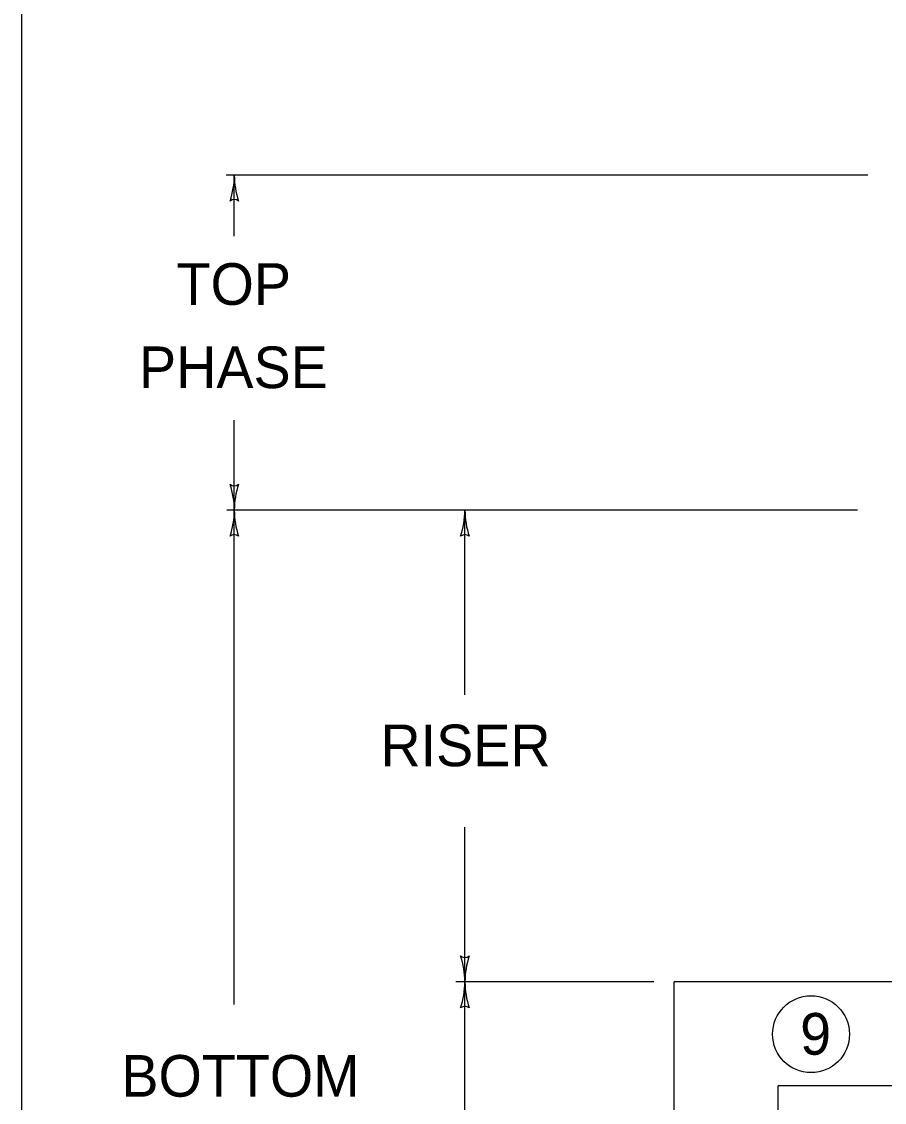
# Model space of a CAD drawing. Extents: x 1007 to 1035.5, y 1000.5 to 1021.5.
# Drawn here: x 1007 to 1011.14, y 1006.47 to 1011.66 of the extents above; entities that cross this region are included whole.
import ezdxf

# ---------------------------------------------------------------- set-up
doc = ezdxf.new("R2010")
doc.units = 0
for name, color, linetype in [('1', 7, 'Continuous'), ('10', 7, 'Continuous'), ('11', 7, 'Continuous')]:
    doc.layers.add(name, color=color, linetype=linetype)

msp = doc.modelspace()

# ---------------------------------------------------------------- linework, layer by layer
at = {"layer": '1'}
for p, q in [((1011.0648, 1010.9199), (1007.9818, 1010.9199)), ((1008.0217, 1010.6273), (1008.0217, 1010.9199)), ((1008.0217, 1009.3103), (1008.0217, 1009.7423)), ((1011.0147, 1009.3103), (1007.9855, 1009.3103)), ((1008.0217, 1006.9367), (1008.0217, 1009.3103)), ((1009.1295, 1008.423), (1009.1295, 1009.3103)), ((1009.1295, 1007.0449), (1009.1295, 1007.7884)), ((1010.0362, 1007.0449), (1009.085, 1007.0449)), ((1009.1295, 1005.584), (1009.1295, 1007.0449)), ((1010.1347, 1002.1074), (1010.1347, 1007.0449)), ((1011.2597, 1007.0449), (1010.1347, 1007.0449)), ((1011.7597, 1006.5449), (1010.6347, 1006.5449)), ((1010.6347, 1002.9617), (1010.6347, 1006.5449))]:
    msp.add_line(p, q, dxfattribs=at)
msp.add_circle((1010.792, 1006.7935), 0.1847, dxfattribs=at)
for centre, radius, start, end in [((1007.6307, 1010.9199), 0.3909, 341.3472, 359.9939), ((1008.4126, 1010.9199), 0.3909, 179.9878, 180), ((1008.4126, 1010.9199), 0.3909, 180, 198.6688), ((1008.0216, 1010.7713), 0.0313, 48.7746, 130.8913), ((1008.0217, 1009.459), 0.0313, 228.7746, 310.8913), ((1007.6307, 1009.3103), 0.3909, 0, 18.6688), ((1008.4126, 1009.3103), 0.3909, 161.3472, 179.9939), ((1007.6307, 1009.3103), 0.3909, 341.3472, 359.9939), ((1008.4126, 1009.3103), 0.3909, 179.9878, 180), ((1008.4126, 1009.3103), 0.3909, 180, 198.6688), ((1007.6307, 1009.3103), 0.3909, 359.9878, 0), ((1008.7385, 1009.3103), 0.3909, 341.3472, 359.9939), ((1009.5204, 1009.3103), 0.3909, 179.9878, 180), ((1009.5204, 1009.3103), 0.3909, 180, 198.6688), ((1008.0216, 1009.1617), 0.0313, 48.7746, 130.8913), ((1009.1294, 1009.1617), 0.0313, 48.7746, 130.8913), ((1009.1295, 1007.1936), 0.0313, 228.7746, 310.8913), ((1008.7385, 1007.0449), 0.3909, 0, 18.6688), ((1009.5204, 1007.0449), 0.3909, 161.3472, 179.9939), ((1008.7385, 1007.0449), 0.3909, 341.3472, 359.9939), ((1009.5204, 1007.0449), 0.3909, 179.9878, 180), ((1009.5204, 1007.0449), 0.3909, 180, 198.6688), ((1008.7385, 1007.0449), 0.3909, 359.9878, 0), ((1009.1294, 1006.8963), 0.0313, 48.7746, 130.8913)]:
    msp.add_arc(centre, radius, start, end, dxfattribs=at)
at = {"layer": '10'}
msp.add_line((1007, 1021.5), (1007, 1000.5), dxfattribs=at)
at = {"layer": '11'}
msp.add_lwpolyline([(1007, 1000.5), (1035.5, 1000.5), (1035.5, 1021.5), (1007, 1021.5)], close=True, dxfattribs=at)

# ---------------------------------------------------------------- texts
at = {"layer": '1'}
for s, p in [('TOP', (1007.7443, 1010.2967)), ('PHASE', (1007.564, 1009.8967)), ('RISER', (1008.7235, 1008.0806)), ('9', (1010.7395, 1006.6952)), ('BOTTOM', (1007.4793, 1006.4934))]:
    msp.add_text(s, height=0.2, dxfattribs=at).set_placement(p)

doc.saveas('drawing.dxf')
